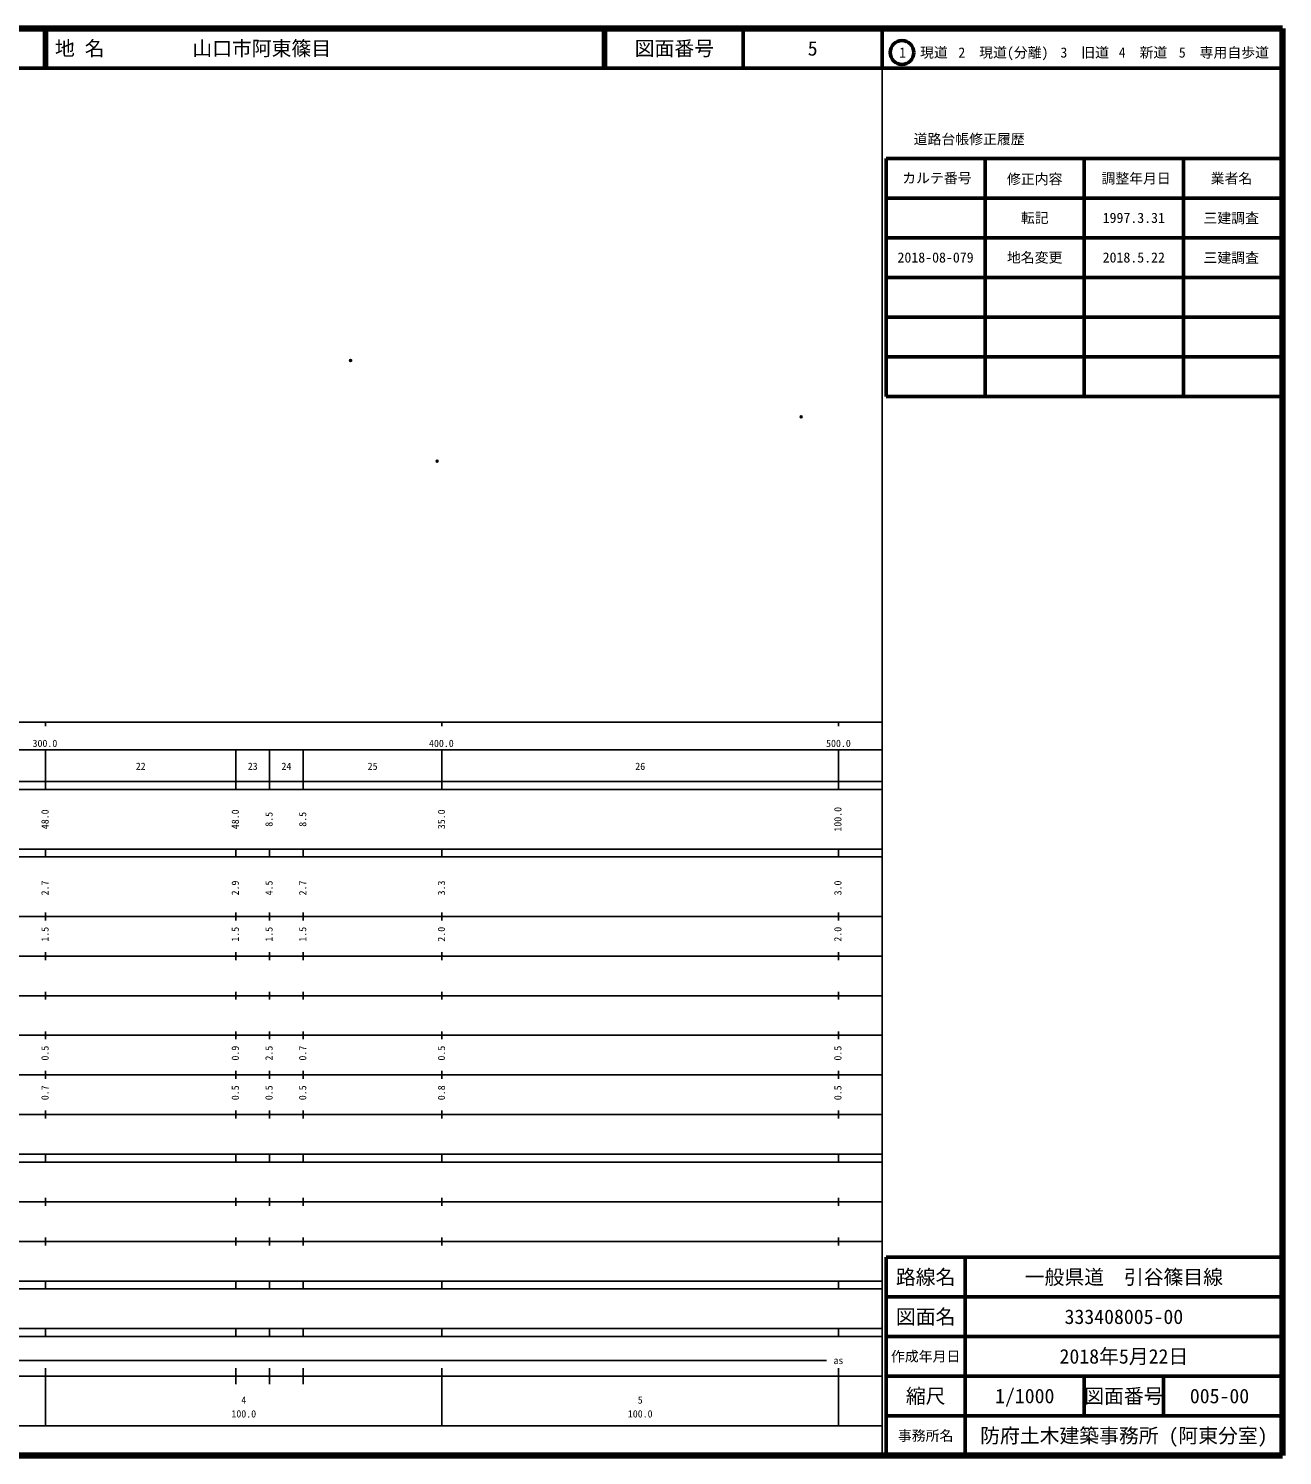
# Model space of a CAD drawing. Units: millimetres on the paper. Extents: x 40 to 680, y 20 to 380.
# Drawn here: x 363.7 to 680, y 20 to 380 of the extents above; entities that cross this region are included whole.
import ezdxf
from ezdxf.enums import TextEntityAlignment as Align

# ---------------------------------------------------------------- set-up
doc = ezdxf.new("R2010")
doc.units = ezdxf.units.MM
doc.header["$PDMODE"] = 32
doc.header["$PDSIZE"] = 0.5
doc.layers.add('M-OTRS', color=6, linetype='Continuous')
doc.layers.add('M-TTL-TXT', color=7, linetype='Continuous')
for name, color, linetype, lineweight in [('M-TTL', 2, 'Continuous', 140), ('M-TTL-BAND', 7, 'Continuous', 25), ('M-TTL-FRAM', 2, 'Continuous', 50), ('M-TTL-LINE', 7, 'Continuous', 50)]:
    doc.layers.add(name, color=color, linetype=linetype, lineweight=lineweight)
doc.styles.add('ＭＳ ゴシック', font='')
doc.styles.get('ＭＳ ゴシック').set_extended_font_data('MS Gothic')

msp = doc.modelspace()

# ---------------------------------------------------------------- linework, layer by layer
at = {"layer": 'M-OTRS'}
for p in [(444.956, 296.248), (558.61, 282.043), (466.758, 270.876)]:
    msp.add_point(p, dxfattribs=at)
at = {"layer": 'M-TTL'}
for p, q in [((680, 380), (40, 380)), ((680, 20), (680, 380)), ((40, 20), (680, 20))]:
    msp.add_line(p, q, dxfattribs=at)
at = {"layer": 'M-TTL-BAND'}
for p, q in [((579, 20), (579, 370)), ((40, 205), (579, 205)), ((368, 205), (368, 204)), ((468, 205), (468, 204)), ((568, 205), (568, 204)), ((68, 198), (579, 198)), ((368, 188), (368, 198)), ((416, 188), (416, 198)), ((424.5, 188), (424.5, 198)), ((433, 188), (433, 198)), ((468, 188), (468, 198)), ((568, 188), (568, 198)), ((40, 190), (579, 190)), ((40, 188), (579, 188)), ((40, 173), (579, 173)), ((368, 171), (368, 173)), ((416, 171), (416, 173)), ((424.5, 171), (424.5, 173)), ((433, 171), (433, 173)), ((468, 171), (468, 173)), ((568, 171), (568, 173)), ((40, 171), (579, 171)), ((40, 156), (579, 156)), ((368, 155), (368, 157)), ((416, 155), (416, 157)), ((424.5, 155), (424.5, 157)), ((433, 155), (433, 157)), ((468, 155), (468, 157)), ((568, 155), (568, 157)), ((46, 146), (579, 146)), ((368, 145), (368, 147)), ((416, 145), (416, 147)), ((424.5, 145), (424.5, 147)), ((433, 145), (433, 147)), ((468, 145), (468, 147)), ((568, 145), (568, 147)), ((368, 135), (368, 137)), ((416, 135), (416, 137)), ((424.5, 135), (424.5, 137)), ((433, 135), (433, 137)), ((468, 135), (468, 137)), ((568, 135), (568, 137)), ((52, 136), (579, 136)), ((46, 126), (579, 126)), ((368, 125), (368, 127)), ((416, 125), (416, 127)), ((424.5, 125), (424.5, 127)), ((433, 125), (433, 127)), ((468, 125), (468, 127)), ((568, 125), (568, 127)), ((52, 116), (579, 116)), ((368, 115), (368, 117)), ((416, 115), (416, 117)), ((424.5, 115), (424.5, 117)), ((433, 115), (433, 117)), ((468, 115), (468, 117)), ((568, 115), (568, 117)), ((46, 106), (579, 106)), ((368, 105), (368, 107)), ((416, 105), (416, 107)), ((424.5, 105), (424.5, 107)), ((433, 105), (433, 107)), ((468, 105), (468, 107)), ((568, 105), (568, 107)), ((40, 96), (579, 96)), ((40, 94), (579, 94)), ((368, 94), (368, 96)), ((416, 94), (416, 96)), ((424.5, 94), (424.5, 96)), ((433, 94), (433, 96)), ((468, 94), (468, 96)), ((568, 94), (568, 96)), ((49, 84), (579, 84)), ((368, 83), (368, 85)), ((416, 83), (416, 85)), ((424.5, 83), (424.5, 85)), ((433, 83), (433, 85)), ((468, 83), (468, 85)), ((568, 83), (568, 85)), ((40, 74), (579, 74)), ((368, 73), (368, 75)), ((416, 73), (416, 75)), ((424.5, 73), (424.5, 75)), ((433, 73), (433, 75)), ((468, 73), (468, 75)), ((568, 73), (568, 75)), ((40, 64), (579, 64)), ((40, 62), (579, 62)), ((368, 62), (368, 64)), ((416, 62), (416, 64)), ((424.5, 62), (424.5, 64)), ((433, 62), (433, 64)), ((468, 62), (468, 64)), ((568, 62), (568, 64)), ((40, 52), (579, 52)), ((368, 50), (368, 52)), ((416, 50), (416, 52)), ((424.5, 50), (424.5, 52)), ((433, 50), (433, 52)), ((468, 50), (468, 52)), ((568, 50), (568, 52)), ((40, 50), (579, 50)), ((71, 44), (565, 44)), ((40, 40), (579, 40)), ((368, 27.5), (368, 42)), ((416, 38), (416, 42)), ((424.5, 38), (424.5, 42)), ((433, 38), (433, 42)), ((468, 27.5), (468, 42)), ((568, 27.5), (568, 42)), ((68, 27.5), (579, 27.5))]:
    msp.add_line(p, q, dxfattribs=at)
at = {"layer": 'M-TTL-FRAM'}
for p, q in [((580, 347.197), (580, 287.197)), ((580, 347.197), (680, 347.197)), ((580, 287.197), (680, 287.197)), ((680, 70), (580, 70)), ((580, 70), (580, 20))]:
    msp.add_line(p, q, dxfattribs=at)
at = {"layer": 'M-TTL-LINE'}
for p, q in [((367.75, 380), (367.75, 370)), ((368.25, 380), (368.25, 370)), ((508.747, 380), (508.747, 370)), ((509.247, 380), (509.247, 370)), ((543.997, 380), (543.997, 370)), ((579, 380), (579, 370)), ((40, 370), (680, 370)), ((605, 347.197), (605, 287.197)), ((630, 347.197), (630, 287.197)), ((655, 347.197), (655, 287.197)), ((580, 337.197), (680, 337.197)), ((580, 327.197), (680, 327.197)), ((580, 317.197), (680, 317.197)), ((580, 307.197), (680, 307.197)), ((580, 297.197), (680, 297.197)), ((600, 70), (600, 20)), ((680, 60), (580, 60)), ((680, 50), (580, 50)), ((680, 40), (580, 40)), ((630, 40), (630, 30)), ((650, 40), (650, 30)), ((680, 30), (580, 30))]:
    msp.add_line(p, q, dxfattribs=at)
msp.add_circle((584.031, 373.958), 3, dxfattribs=at)

# ---------------------------------------------------------------- texts
at = {"layer": 'M-TTL-BAND', "style": 'ＭＳ ゴシック'}
for s, p in [('300.0', (367.844, 198.195)), ('400.0', (467.844, 198.195)), ('500.0', (568, 198.195)), ('22', (392, 192.405)), ('23', (420.25, 192.405)), ('24', (428.75, 192.405)), ('25', (450.5, 192.405)), ('26', (518, 192.405)), ('as', (568, 42.5)), ('4', (418, 32.523)), ('5', (518, 32.523)), ('100.0', (418, 29.033)), ('100.0', (518, 29.033))]:
    msp.add_text(s, height=1.833, dxfattribs=at).set_placement(p, align=Align.BOTTOM_CENTER)
for s, p in [('48.0', (369.314, 180.5)), ('48.0', (417.314, 180.5)), ('8.5', (425.814, 180.5)), ('8.5', (434.314, 180.5)), ('35.0', (469.314, 180.5)), ('100.0', (569.314, 180.5)), ('2.7', (369.314, 163.174)), ('2.9', (417.314, 163.174)), ('4.5', (425.814, 163.174)), ('2.7', (434.314, 163.174)), ('3.3', (469.314, 163.174)), ('3.0', (569.314, 163.174)), ('1.5', (369.314, 151.5)), ('1.5', (417.314, 151.5)), ('1.5', (425.814, 151.5)), ('1.5', (434.314, 151.5)), ('2.0', (469.314, 151.5)), ('2.0', (569.314, 151.5)), ('0.5', (369.314, 121.5)), ('0.9', (417.314, 121.5)), ('2.5', (425.814, 121.5)), ('0.7', (434.314, 121.5)), ('0.5', (469.314, 121.5)), ('0.5', (569.314, 121.5)), ('0.7', (369.314, 111.5)), ('0.5', (417.314, 111.5)), ('0.5', (425.814, 111.5)), ('0.5', (434.314, 111.5)), ('0.8', (469.314, 111.5)), ('0.5', (569.314, 111.5))]:
    msp.add_text(s, height=1.833, rotation=90, dxfattribs=at).set_placement(p, align=Align.BOTTOM_CENTER)
at = {"layer": 'M-TTL-TXT', "style": 'ＭＳ ゴシック'}
for s, p in [('地 名', (370.38, 375)), ('山口市阿東篠目', (405.024, 375))]:
    msp.add_text(s, height=3.666, dxfattribs=at).set_placement(p, align=Align.MIDDLE_LEFT)
for s, height, p in [('図面番号', 3.666, (526.622, 375)), ('5', 3.666, (561.497, 375)), ('1\u3000現道', 2.566, (589.448, 373.958)), ('2\u3000現道(分離)', 2.566, (609.619, 373.958)), ('3\u3000旧道', 2.566, (630.121, 373.958)), ('4\u3000新道', 2.566, (644.824, 373.958)), ('5\u3000専用自歩道', 2.566, (665.228, 373.958)), ('道路台帳修正履歴', 2.566, (600.968, 352.113)), ('カルテ番号', 2.566, (592.839, 342.277)), ('修正内容', 2.566, (617.509, 342.023)), ('調整年月日', 2.566, (643.089, 342.197)), ('業者名', 2.566, (667.134, 342.197)), ('転記', 2.566, (617.5, 332.245)), ('1997.3.31', 2.566, (642.5, 332.245)), ('三建調査', 2.566, (667.077, 332.189)), ('2018-08-079', 2.566, (592.5, 322.245)), ('地名変更', 2.566, (617.5, 322.245)), ('2018.5.22', 2.566, (642.5, 322.245)), ('三建調査', 2.566, (667.077, 322.189)), ('路線名', 3.666, (590, 65)), ('路線名', 3.666, (590, 65)), ('一般県道\u3000引谷篠目線', 3.666, (640, 65)), ('図面名', 3.666, (590, 55)), ('図面名', 3.666, (590, 55)), ('333408005-00', 3.666, (640, 55)), ('2018年5月22日', 3.666, (640, 45)), ('作成年月日', 2.566, (590, 45)), ('作成年月日', 2.566, (590, 45)), ('縮尺', 3.666, (590, 35)), ('縮尺', 3.666, (590, 35)), ('1/1000', 3.666, (615, 35)), ('図面番号', 3.666, (640, 35)), ('図面番号', 3.666, (640, 35)), ('005-00', 3.666, (664.125, 35)), ('事務所名', 2.566, (590, 25)), ('事務所名', 2.566, (590, 25)), ('防府土木建築事務所 (阿東分室)', 3.666, (640, 25))]:
    msp.add_text(s, height=height, dxfattribs=at).set_placement(p, align=Align.MIDDLE_CENTER)

doc.saveas('drawing.dxf')
